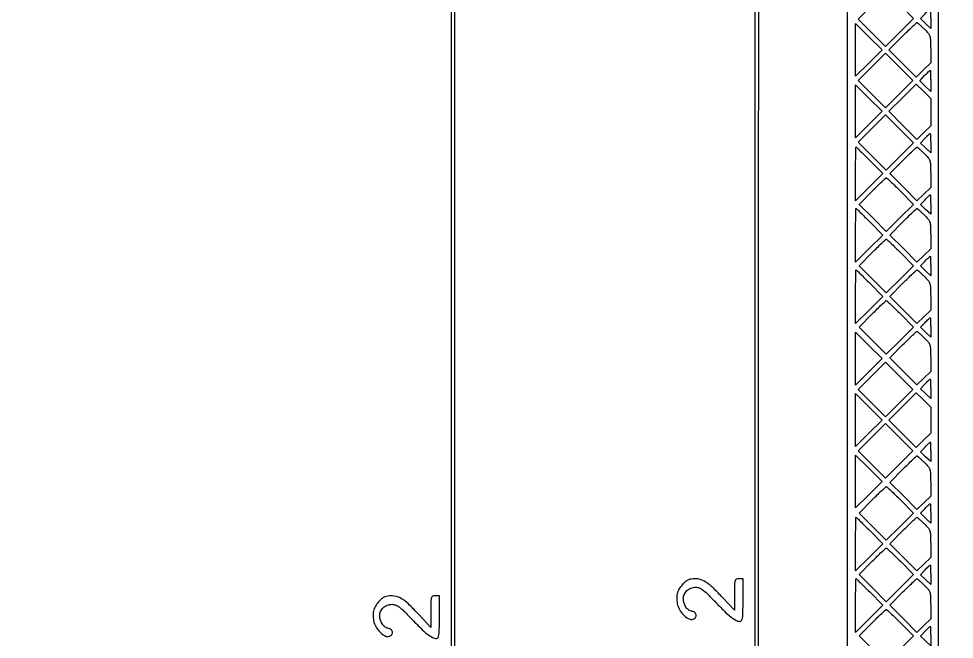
# Model space of a CAD drawing. Extents: x 0 to 836, y 5 to 589.
# Drawn here: x 656.61 to 703.01, y 452.14 to 482.92 of the extents above; entities that cross this region are included whole.
import ezdxf

# ---------------------------------------------------------------- set-up
doc = ezdxf.new("R2010")
doc.units = 0
doc.header["$MEASUREMENT"] = 0

msp = doc.modelspace()

# ---------------------------------------------------------------- linework, layer by layer
for points in [[(201.712326, 537.783562, -0.000001), (217.055896, 537.76491, -0.426088)], [(546.957638, 269.095817, -0.000001), (546.976289, 285.583213, -0.415883)], [(835.446278, 121.592707, -0.000059), (835.429914, 203.53197, -0.00002), (835.42504, 321.569549), (835.424938, 588.3084), (835.769253, 588.3084, 0.013775), (835.969061, 588.313906, 0.121919), (836.052736, 588.339582, 0.232745), (836.087862, 588.394014, 0.064289), (836.086534, 588.49875), (836.0595, 588.6891), (420.497259, 588.710259, 0.000013), (261.145696, 588.714318, 0.000021), (126.989856, 588.708632)], [(718.0002, 320.588723, -0.000011), (717.997333, 194.273324, -0.000202)], [(604.852986, 529.408162, -0.000002), (620.423836, 529.389509, -0.550615)], [(238.738155, 529.614638, -0.000002), (224.300981, 529.63329, -0.415836)], [(308.18842, 529.408162, -0.000002), (322.638019, 529.38951, -0.415836)], [(531.796111, 538.074638, -0.000002), (517.6951, 538.093291, -0.426056)], [(413.368417, 538.074638, -0.000002), (399.676779, 538.093291, -0.415815)], [(693.297, 451.55955, -0.00014), (693.301559, 467.861273, -0.000234), (693.315638, 481.579418, -0.000002), (693.334294, 494.031443, -0.550517)], [(336.166934, 548.220763, -0.000002), (326.827688, 548.233536, -0.413812)], [(693.109162, 421.684687, -0.000002), (693.090507, 409.236574, -0.415775)], [(689.941022, 529.408162, -0.000003), (701.809045, 529.389505, -0.550493)], [(604.231838, 387.151416, -0.000003), (604.250494, 398.693431, -0.41574)], [(624.386963, 547.911742, -0.000008), (634.425797, 547.933006, -0.000377)], [(718.164575, 211.571705, 0.000026), (718.1694, 303.889409)], [(702.264644, 191.1114), (702.243472, 351.987169), (702.2223, 512.862937), (661.556209, 512.849834), (620.890119, 512.836731), (620.863609, 513.157512, 0.026954), (620.843222, 513.306107, 0.068539), (620.808319, 513.408976, 0.101462), (620.757379, 513.473778, 0.129485), (620.68905, 513.50635, 0.121912), (620.615088, 513.502253, 0.211929), (620.569515, 513.462632, 0.094469), (620.546543, 513.37233, 0.015182), (620.541, 513.189803), (620.541, 512.8452), (567.3699, 512.8452), (514.1988, 512.8452)], [(693.1278, 494.142013), (693.1278, 451.676106, -0.00014), (693.123241, 435.392546, -0.000234)]]:
    msp.add_lwpolyline(points, format="xyb")
for points in [[(620.88477, 508.1922), (659.290485, 508.1922), (697.6962, 508.1922), (697.6962, 349.6518)], [(678.069, 494.877006), (678.069, 450.774603)], [(678.2382, 450.801999), (678.2382, 494.91)]]:
    msp.add_lwpolyline(points)
for points in [[(700.341933, 483.59288), (700.995596, 482.935361), (700.295772, 482.239171), (699.595947, 481.542982), (698.923008, 482.219891), (698.250069, 482.8968), (698.9229, 483.5736, -0.003216), (699.184153, 483.833036, -0.005093), (699.411678, 484.05159, -0.001457), (699.611214, 484.238295, -0.189541), (699.642, 484.2504, -0.189214), (699.672735, 484.238337, -0.001538), (699.866691, 484.057254, -0.005234), (700.088029, 483.844923, -0.00331)], [(701.8416, 482.923272), (701.8416, 482.442144), (701.587454, 482.685632), (701.333308, 482.929119), (701.560982, 483.16676, -0.005425), (701.650154, 483.257836, -0.008317), (701.729553, 483.334593, -0.003724), (701.798263, 483.397888, -0.186352), (701.815128, 483.4044, -0.39481), (701.825825, 483.394394, -0.002934), (701.833824, 483.263069, -0.008584), (701.839697, 483.107756, -0.005157)], [(701.520783, 482.414331, -0.023123), (701.717549, 482.203567, -0.098739), (701.800852, 482.053934, -0.069855), (701.834467, 481.860045, -0.008045), (701.8416, 481.416745), (701.8416, 480.732429), (701.479464, 480.377019), (701.117328, 480.02161), (700.445099, 480.697805), (699.772869, 481.374), (700.4457, 482.0508, -0.002831), (700.706561, 482.310246, -0.004511), (700.932847, 482.52879, -0.001147), (701.131973, 482.716795, -0.190865), (701.159248, 482.7276, -0.175863), (701.185193, 482.718183, -0.004416), (701.282245, 482.635577, -0.008954), (701.394889, 482.534383, -0.005921)], [(701.8416, 479.831677), (701.8416, 479.304554), (701.570164, 479.57599), (701.298728, 479.847426), (701.543692, 480.103113, -0.005043), (701.639493, 480.201109, -0.007778), (701.724474, 480.283692, -0.003273), (701.798155, 480.352193, -0.18777), (701.815128, 480.3588, -0.396752), (701.825843, 480.348709, -0.002451), (701.833824, 480.203958, -0.007838), (701.839697, 480.033798, -0.004707)], [(701.8416, 476.747472), (701.8416, 476.266344), (701.587454, 476.509832), (701.333308, 476.753319), (701.560982, 476.99096, -0.005425), (701.650154, 477.082036, -0.008317), (701.729553, 477.158793, -0.003724), (701.798263, 477.222088, -0.186352), (701.815128, 477.2286, -0.39481), (701.825825, 477.218594, -0.002934), (701.833824, 477.087269, -0.008584), (701.839697, 476.931956, -0.005157)], [(698.819191, 475.894221), (699.472913, 475.236643), (698.796057, 474.563756), (698.1192, 473.890869), (698.1192, 475.221335, -0.001629), (698.120862, 475.731501, -0.002717), (698.125996, 476.160976, -0.000298), (698.132857, 476.542497, -0.408783), (698.142335, 476.5518, -0.194734), (698.158153, 476.545397, -0.000411), (698.350704, 476.358636, -0.00269), (698.566897, 476.146328, -0.001656)], [(701.520783, 476.238531, -0.023128), (701.717566, 476.027744, -0.098766), (701.800865, 475.878092, -0.069835), (701.834472, 475.684147, -0.008033), (701.8416, 475.2405), (701.8416, 474.555739), (701.502187, 474.224311), (701.162774, 473.892883), (700.486931, 474.564763), (699.811087, 475.236643), (700.464809, 475.894221, -0.002913), (700.718343, 476.146297, -0.004636), (700.938461, 476.358636, -0.001211), (701.132012, 476.541027, -0.190583), (701.159248, 476.5518, -0.175863), (701.185193, 476.542383, -0.004416), (701.282245, 476.459777, -0.008954), (701.394889, 476.358583, -0.005921)], [(700.341991, 474.371421), (700.995713, 473.713843), (700.318857, 473.040956), (699.642, 472.368069), (698.965143, 473.040956), (698.288287, 473.713843), (698.942009, 474.371421, -0.00331), (699.195935, 474.623487, -0.005234), (699.417291, 474.835836, -0.001538), (699.611265, 475.016937, -0.189215), (699.642, 475.029, -0.189215), (699.672735, 475.016937, -0.001538), (699.866709, 474.835836, -0.005234), (700.088065, 474.623487, -0.00331)], [(701.8416, 473.701872), (701.8416, 473.220744), (701.587454, 473.464232), (701.333308, 473.707719), (701.560982, 473.94536, -0.005425), (701.650154, 474.036436, -0.008317), (701.729553, 474.113193, -0.003724), (701.798263, 474.176488, -0.186352), (701.815128, 474.183, -0.39481), (701.825825, 474.172994, -0.002934), (701.833824, 474.041669, -0.008584), (701.839697, 473.886356, -0.005157)], [(698.819191, 472.848621), (699.472913, 472.191043), (698.796057, 471.518156), (698.1192, 470.845269), (698.1192, 472.175735, -0.001629), (698.120862, 472.685901, -0.002717), (698.125996, 473.115376, -0.000298), (698.132857, 473.496897, -0.408783), (698.142335, 473.5062, -0.194734), (698.158153, 473.499797, -0.000411), (698.350704, 473.313036, -0.00269), (698.566897, 473.100728, -0.001656)], [(701.520783, 473.192931, -0.023128), (701.717566, 472.982144, -0.098766), (701.800865, 472.832492, -0.069835), (701.834472, 472.638547, -0.008033), (701.8416, 472.1949), (701.8416, 471.510139), (701.502187, 471.178711), (701.162774, 470.847283), (700.486931, 471.519163), (699.811087, 472.191043), (700.464809, 472.848621, -0.002913), (700.718343, 473.100697, -0.004636), (700.938461, 473.313036, -0.001211), (701.132012, 473.495427, -0.190583), (701.159248, 473.5062, -0.175863), (701.185193, 473.496783, -0.004416), (701.282245, 473.414177, -0.008954), (701.394889, 473.312983, -0.005921)], [(700.341991, 471.325821), (700.995713, 470.668243), (700.318857, 469.995356), (699.642, 469.322469), (698.965143, 469.995356), (698.288287, 470.668243), (698.942009, 471.325821, -0.00331), (699.195935, 471.577887, -0.005234), (699.417291, 471.790236, -0.001538), (699.611265, 471.971337, -0.189215), (699.642, 471.9834, -0.189215), (699.672735, 471.971337, -0.001538), (699.866709, 471.790236, -0.005234), (700.088065, 471.577887, -0.00331)], [(701.8416, 470.656272), (701.8416, 470.175144), (701.587454, 470.418632), (701.333308, 470.662119), (701.560982, 470.89976, -0.005425), (701.650154, 470.990836, -0.008317), (701.729553, 471.067593, -0.003724), (701.798263, 471.130888, -0.186352), (701.815128, 471.1374, -0.39481), (701.825825, 471.127394, -0.002934), (701.833824, 470.996069, -0.008584), (701.839697, 470.840756, -0.005157)], [(698.819191, 469.803021), (699.472913, 469.145443), (698.796057, 468.472556), (698.1192, 467.799669), (698.1192, 469.130135, -0.001629), (698.120862, 469.640301, -0.002717), (698.125996, 470.069776, -0.000298), (698.132857, 470.451297, -0.408783), (698.142335, 470.4606, -0.194734), (698.158153, 470.454197, -0.000411), (698.350704, 470.267436, -0.00269), (698.566897, 470.055128, -0.001656)], [(701.520783, 470.147331, -0.023128), (701.717566, 469.936544, -0.098766), (701.800865, 469.786892, -0.069835), (701.834472, 469.592947, -0.008033), (701.8416, 469.1493), (701.8416, 468.464539), (701.502187, 468.133111), (701.162774, 467.801683), (700.486931, 468.473563), (699.811087, 469.145443), (700.464809, 469.803021, -0.002913), (700.718343, 470.055097, -0.004636), (700.938461, 470.267436, -0.001211), (701.132012, 470.449827, -0.190583), (701.159248, 470.4606, -0.175863), (701.185193, 470.451183, -0.004416), (701.282245, 470.368577, -0.008954), (701.394889, 470.267383, -0.005921)], [(700.341991, 468.280221), (700.995713, 467.622643), (700.318857, 466.949756), (699.642, 466.276869), (698.965143, 466.949756), (698.288287, 467.622643), (698.942009, 468.280221, -0.00331), (699.195935, 468.532287, -0.005234), (699.417291, 468.744636, -0.001538), (699.611265, 468.925737, -0.189215), (699.642, 468.9378, -0.189215), (699.672735, 468.925737, -0.001538), (699.866709, 468.744636, -0.005234), (700.088065, 468.532287, -0.00331)], [(701.8416, 467.610672), (701.8416, 467.129544), (701.587454, 467.373032), (701.333308, 467.616519), (701.560982, 467.85416, -0.005425), (701.650154, 467.945236, -0.008317), (701.729553, 468.021993, -0.003724), (701.798263, 468.085288, -0.186352), (701.815128, 468.0918, -0.39481), (701.825825, 468.081794, -0.002934), (701.833824, 467.950469, -0.008584), (701.839697, 467.795156, -0.005157)], [(701.520783, 467.101731, -0.023128), (701.717566, 466.890944, -0.098766), (701.800865, 466.741292, -0.069835), (701.834472, 466.547347, -0.008033), (701.8416, 466.1037), (701.8416, 465.418939), (701.502187, 465.087511), (701.162774, 464.756083), (700.486931, 465.427963), (699.811087, 466.099843), (700.464809, 466.757421, -0.002913), (700.718343, 467.009497, -0.004636), (700.938461, 467.221836, -0.001211), (701.132012, 467.404227, -0.190583), (701.159248, 467.415, -0.175863), (701.185193, 467.405583, -0.004416), (701.282245, 467.322977, -0.008954), (701.394889, 467.221783, -0.005921)], [(701.8416, 464.565072), (701.8416, 464.083944), (701.587454, 464.327432), (701.333308, 464.570919), (701.560982, 464.80856, -0.005425), (701.650154, 464.899636, -0.008317), (701.729553, 464.976393, -0.003724), (701.798263, 465.039688, -0.186352), (701.815128, 465.0462, -0.39481), (701.825825, 465.036194, -0.002934), (701.833824, 464.904869, -0.008584), (701.839697, 464.749556, -0.005157)], [(701.8416, 461.434872), (701.8416, 460.953744), (701.587454, 461.197232), (701.333308, 461.440719), (701.560982, 461.67836, -0.005425), (701.650154, 461.769436, -0.008317), (701.729553, 461.846193, -0.003724), (701.798263, 461.909488, -0.186352), (701.815128, 461.916, -0.39481), (701.825825, 461.905994, -0.002934), (701.833824, 461.774669, -0.008584), (701.839697, 461.619356, -0.005157)], [(701.520783, 460.925931, -0.023128), (701.717566, 460.715144, -0.098766), (701.800865, 460.565492, -0.069835), (701.834472, 460.371547, -0.008033), (701.8416, 459.9279), (701.8416, 459.243139), (701.502187, 458.911711), (701.162774, 458.580283), (700.486931, 459.252163), (699.811087, 459.924043), (700.464809, 460.581621, -0.002913), (700.718343, 460.833697, -0.004636), (700.938461, 461.046036, -0.001211), (701.132012, 461.228427, -0.190583), (701.159248, 461.2392, -0.175863), (701.185193, 461.229783, -0.004416), (701.282245, 461.147177, -0.008954), (701.394889, 461.045983, -0.005921)], [(700.341991, 459.058821), (700.995713, 458.401243), (700.318857, 457.728356), (699.642, 457.055469), (698.965143, 457.728356), (698.288287, 458.401243), (698.942009, 459.058821, -0.00331), (699.195935, 459.310887, -0.005234), (699.417291, 459.523236, -0.001538), (699.611265, 459.704337, -0.189215), (699.642, 459.7164, -0.189215), (699.672735, 459.704337, -0.001538), (699.866709, 459.523236, -0.005234), (700.088065, 459.310887, -0.00331)], [(701.8416, 458.389272), (701.8416, 457.908144), (701.587454, 458.151632), (701.333308, 458.395119), (701.560982, 458.63276, -0.005425), (701.650154, 458.723836, -0.008317), (701.729553, 458.800593, -0.003724), (701.798263, 458.863888, -0.186352), (701.815128, 458.8704, -0.39481), (701.825825, 458.860394, -0.002934), (701.833824, 458.729069, -0.008584), (701.839697, 458.573756, -0.005157)], [(698.819191, 457.536021), (699.472913, 456.878443), (698.796057, 456.205556), (698.1192, 455.532669), (698.1192, 456.863135, -0.001629), (698.120862, 457.373301, -0.002717), (698.125996, 457.802776, -0.000298), (698.132857, 458.184297, -0.408783), (698.142335, 458.1936, -0.194734), (698.158153, 458.187197, -0.000411), (698.350704, 458.000436, -0.00269), (698.566897, 457.788128, -0.001656)], [(701.520783, 457.880331, -0.023128), (701.717566, 457.669544, -0.098766), (701.800865, 457.519892, -0.069835), (701.834472, 457.325947, -0.008033), (701.8416, 456.8823), (701.8416, 456.197539), (701.502187, 455.866111), (701.162774, 455.534683), (700.486931, 456.206563), (699.811087, 456.878443), (700.464809, 457.536021, -0.002913), (700.718343, 457.788097, -0.004636), (700.938461, 458.000436, -0.001211), (701.132012, 458.182827, -0.190583), (701.159248, 458.1936, -0.175863), (701.185193, 458.184183, -0.004416), (701.282245, 458.101577, -0.008954), (701.394889, 458.000383, -0.005921)], [(700.341991, 456.013221), (700.995713, 455.355643), (700.318857, 454.682756), (699.642, 454.009869), (698.965143, 454.682756), (698.288287, 455.355643), (698.942009, 456.013221, -0.00331), (699.195935, 456.265287, -0.005234), (699.417291, 456.477636, -0.001538), (699.611265, 456.658737, -0.189215), (699.642, 456.6708, -0.189215), (699.672735, 456.658737, -0.001538), (699.866709, 456.477636, -0.005234), (700.088065, 456.265287, -0.00331)], [(701.8416, 455.343672), (701.8416, 454.862544), (701.587454, 455.106032), (701.333308, 455.349519), (701.560982, 455.58716, -0.005425), (701.650154, 455.678236, -0.008317), (701.729553, 455.754993, -0.003724), (701.798263, 455.818288, -0.186352), (701.815128, 455.8248, -0.39481), (701.825825, 455.814794, -0.002934), (701.833824, 455.683469, -0.008584), (701.839697, 455.528156, -0.005157)], [(689.572425, 454.90504, 0.051153), (689.392516, 454.684004, 0.072988), (689.285998, 454.454927, 0.071635), (689.248622, 454.201632, 0.047266), (689.275411, 453.908015, 0.082624), (689.378385, 453.626195, 0.062291), (689.57554, 453.361181, 0.06701), (689.809186, 453.174953, 0.171701), (690.018199, 453.132794, 0.154891), (690.158699, 453.200384, 0.205775), (690.214484, 453.329021, 0.206634), (690.159477, 453.457604, 0.155718), (690.019494, 453.525236, -0.120035), (689.851641, 453.592289, -0.083756), (689.706952, 453.73718, -0.077229), (689.608489, 453.934217, -0.077472), (689.5746, 454.151624, -0.10504), (689.621302, 454.371479, -0.10037), (689.753721, 454.557476, -0.097017), (689.952517, 454.681725, -0.091225), (690.18795, 454.725354, -0.091469), (690.362218, 454.693436, -0.068605), (690.533692, 454.599633, -0.035955), (690.754973, 454.409649, -0.006703), (691.130152, 454.027404, 0.00777), (691.609629, 453.540974, 0.027056), (691.940318, 453.249203, 0.042437), (692.189658, 453.084401, 0.124499), (692.38755, 453.033557, 0.266285), (692.467322, 453.078886, 0.098923), (692.5115, 453.205233, 0.031549), (692.53155, 453.468222, 0.003254), (692.5356, 454.0905), (692.5356, 455.148), (692.3241, 455.148, 0.107498), (692.201343, 455.121299, 0.221958), (692.139059, 455.04819, 0.062393), (692.114931, 454.881975, 0.003589), (692.108549, 454.36545), (692.104497, 453.5829), (691.530693, 454.202069, 0.011982), (691.056865, 454.689399, 0.044714), (690.726388, 454.96, 0.070874), (690.441818, 455.099304, 0.078159), (690.139142, 455.147443, 0.038885), (689.970898, 455.13463, 0.062693), (689.832932, 455.095113, 0.060899), (689.706328, 455.021641, 0.034494)], [(698.819191, 454.490421), (699.472913, 453.832843), (698.796057, 453.159956), (698.1192, 452.487069), (698.1192, 453.817535, -0.001629), (698.120862, 454.327701, -0.002717), (698.125996, 454.757176, -0.000298), (698.132857, 455.138697, -0.408783), (698.142335, 455.148, -0.194734), (698.158153, 455.141597, -0.000411), (698.350704, 454.954836, -0.00269), (698.566897, 454.742528, -0.001656)], [(701.520783, 454.834731, -0.023128), (701.717566, 454.623944, -0.098766), (701.800865, 454.474292, -0.069835), (701.834472, 454.280347, -0.008033), (701.8416, 453.8367), (701.8416, 453.151939), (701.502187, 452.820511), (701.162774, 452.489083), (700.486931, 453.160963), (699.811087, 453.832843), (700.464809, 454.490421, -0.002913), (700.718343, 454.742497, -0.004636), (700.938461, 454.954836, -0.001211), (701.132012, 455.137227, -0.190583), (701.159248, 455.148, -0.175863), (701.185193, 455.138583, -0.004416), (701.282245, 455.055977, -0.008954), (701.394889, 454.954783, -0.005921)], [(674.513625, 454.05904, 0.051153), (674.333716, 453.838004, 0.072988), (674.227198, 453.608927, 0.071635), (674.189822, 453.355632, 0.047266), (674.216611, 453.062015, 0.082624), (674.319585, 452.780195, 0.062291), (674.51674, 452.515181, 0.06701), (674.750386, 452.328953, 0.171701), (674.959399, 452.286794, 0.154891), (675.099899, 452.354384, 0.205775), (675.155684, 452.483021, 0.206634), (675.100677, 452.611604, 0.155718), (674.960694, 452.679236, -0.120035), (674.792841, 452.746289, -0.083756), (674.648152, 452.89118, -0.077229), (674.549689, 453.088217, -0.077472), (674.5158, 453.305624, -0.10504), (674.562502, 453.525479, -0.10037), (674.694921, 453.711476, -0.097017), (674.893717, 453.835725, -0.091225), (675.12915, 453.879354, -0.091469), (675.303418, 453.847436, -0.068605), (675.474892, 453.753633, -0.035955), (675.696173, 453.563649, -0.006703), (676.071352, 453.181404, 0.00777), (676.550829, 452.694974, 0.027056), (676.881518, 452.403203, 0.042437), (677.130858, 452.238401, 0.124499), (677.32875, 452.187557, 0.266285), (677.408522, 452.232886, 0.098923), (677.4527, 452.359233, 0.031549), (677.47275, 452.622222, 0.003254), (677.4768, 453.2445), (677.4768, 454.302), (677.2653, 454.302, 0.107498), (677.142543, 454.275299, 0.221958), (677.080259, 454.20219, 0.062393), (677.056131, 454.035975, 0.003589), (677.049749, 453.51945), (677.045697, 452.7369), (676.471893, 453.356069, 0.011982), (675.998065, 453.843399, 0.044714), (675.667588, 454.114, 0.070874), (675.383018, 454.253304, 0.078159), (675.080342, 454.301443, 0.038885), (674.912098, 454.28863, 0.062693), (674.774132, 454.249113, 0.060899), (674.647528, 454.175641, 0.034494)], [(700.341991, 452.967621), (700.995713, 452.310043), (700.318857, 451.637156), (699.642, 450.964269), (698.965143, 451.637156), (698.288287, 452.310043), (698.942009, 452.967621, -0.00331), (699.195935, 453.219687, -0.005234), (699.417291, 453.432036, -0.001538), (699.611265, 453.613137, -0.189215), (699.642, 453.6252, -0.189215), (699.672735, 453.613137, -0.001538), (699.866709, 453.432036, -0.005234), (700.088065, 453.219687, -0.00331)], [(701.8416, 452.298072), (701.8416, 451.816944), (701.587454, 452.060432), (701.333308, 452.303919), (701.560982, 452.54156, -0.005425), (701.650154, 452.632636, -0.008317), (701.729553, 452.709393, -0.003724), (701.798263, 452.772688, -0.186352), (701.815128, 452.7792, -0.39481), (701.825825, 452.769194, -0.002934), (701.833824, 452.637869, -0.008584), (701.839697, 452.482556, -0.005157)]]:
    msp.add_lwpolyline(points, format="xyb", close=True)
for points in [[(698.774168, 480.719032), (698.1192, 480.064065), (698.1192, 481.374), (698.1192, 482.683935), (698.774168, 482.028968), (699.429135, 481.374)], [(700.2765, 479.1744), (699.60233, 478.496252), (698.92553, 479.173052), (698.24873, 479.849852), (698.9229, 480.528), (699.59707, 481.206148), (700.27387, 480.529348), (700.95067, 479.852548)], [(698.774168, 477.673432), (698.1192, 477.018465), (698.1192, 478.3284), (698.1192, 479.638335), (698.774168, 478.983368), (699.429135, 478.3284)], [(701.8416, 478.285655), (701.8416, 477.601339), (701.50151, 477.26925), (701.161421, 476.937161), (700.466475, 477.632107), (699.77153, 478.327052), (700.444429, 479.003921), (701.117328, 479.68079), (701.479464, 479.325381), (701.8416, 478.969971)], [(700.319415, 476.088397), (699.642, 475.410982), (698.945365, 476.107617), (698.24873, 476.804252), (698.922338, 477.481835), (699.595947, 478.159418), (700.296389, 477.462615), (700.99683, 476.765812)], [(698.774168, 465.406432), (698.1192, 464.751465), (698.1192, 466.0614), (698.1192, 467.371335), (698.774168, 466.716368), (699.429135, 466.0614)], [(700.2765, 463.8618), (699.60233, 463.183652), (698.92553, 463.860452), (698.24873, 464.537252), (698.9229, 465.2154), (699.59707, 465.893548), (700.27387, 465.216748), (700.95067, 464.539948)], [(698.774168, 462.360832), (698.1192, 461.705865), (698.1192, 463.0158), (698.1192, 464.325735), (698.774168, 463.670768), (699.429135, 463.0158)], [(701.8416, 463.0158), (701.8416, 462.374229), (701.479464, 462.018819), (701.117328, 461.66341), (700.445099, 462.339605), (699.772869, 463.0158), (700.445099, 463.691995), (701.117328, 464.36819), (701.479464, 464.012781), (701.8416, 463.657371)], [(700.2765, 460.8162), (699.60233, 460.138052), (698.92553, 460.814852), (698.24873, 461.491652), (698.9229, 462.1698), (699.59707, 462.847948), (700.27387, 462.171148), (700.95067, 461.494348)], [(698.774168, 459.315232), (698.1192, 458.660265), (698.1192, 459.9702), (698.1192, 461.280135), (698.774168, 460.625168), (699.429135, 459.9702)]]:
    msp.add_lwpolyline(points, close=True)

doc.saveas('drawing.dxf')
